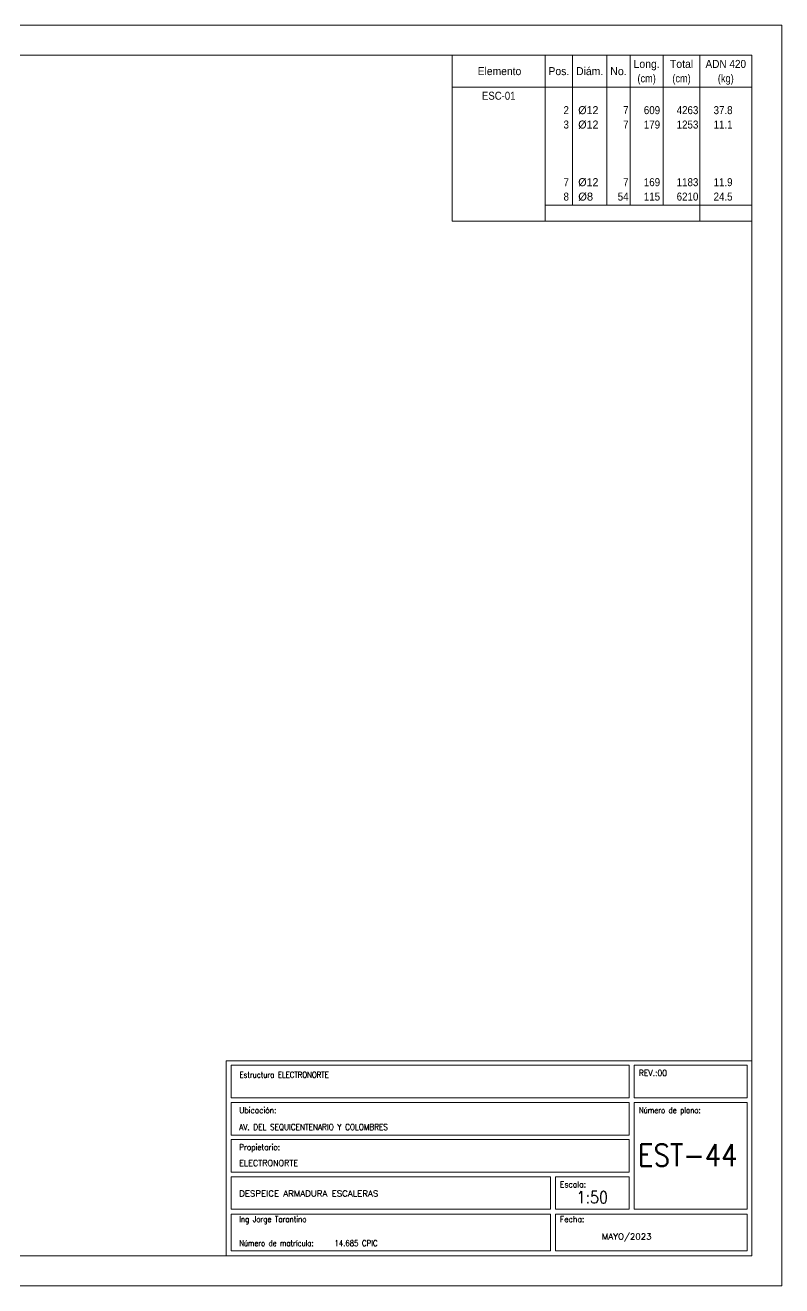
# Model space of a CAD drawing. Header units: millimetres. Extents: x 0 to 127, y 1 to 93.
# Drawn here: x 34.2 to 59.4, y 1.24 to 43.24 of the extents above; entities that cross this region are included whole.
import ezdxf
from ezdxf.enums import TextEntityAlignment as Align

# ---------------------------------------------------------------- set-up
doc = ezdxf.new("R2010")
doc.units = ezdxf.units.MM
for name, color, linetype, lineweight in [('CYPE', 7, 'Continuous', 0), ('RECUAD_LIMITES', 2, 'Continuous', 0), ('RECUAD_MARCO', 1, 'Continuous', 20), ('TABLAS', 1, 'Continuous', 0), ('TEXTO_TABLAS', 1, 'Continuous', 0)]:
    doc.layers.add(name, color=color, linetype=linetype, lineweight=lineweight)
doc.styles.add('CYPETXT', font='romans__.ttf', dxfattribs={"height": 0.2})
doc.styles.add('CYPETXT_romans', font='arial.ttf', dxfattribs={"height": 0.2})

msp = doc.modelspace()

# ---------------------------------------------------------------- linework, layer by layer
at = {"layer": 'CYPE', "color": 1}
for points in [[(40.9, 2.24397), (58.4, 2.24397), (58.4, 8.74397), (40.9, 8.74397), (40.9, 2.24397)], [(41.06, 7.50397), (54.32, 7.50397), (54.32, 8.59397), (41.06, 8.59397), (41.06, 7.50397)], [(54.48, 7.50397), (58.25, 7.50397), (58.25, 8.59397), (54.48, 8.59397), (54.48, 7.50397)], [(41.06, 6.26397), (54.32, 6.26397), (54.32, 7.35397), (41.06, 7.35397), (41.06, 6.26397)], [(54.48, 3.79397), (58.25, 3.79397), (58.25, 7.35397), (54.48, 7.35397), (54.48, 3.79397)], [(41.06, 5.03397), (54.32, 5.03397), (54.32, 6.11397), (41.06, 6.11397), (41.06, 5.03397)], [(41.06, 3.79397), (51.7, 3.79397), (51.7, 4.87397), (41.06, 4.87397), (41.06, 3.79397)], [(51.86, 3.79397), (54.32, 3.79397), (54.32, 4.87397), (51.86, 4.87397), (51.86, 3.79397)], [(41.06, 2.40397), (51.7, 2.40397), (51.7, 3.63397), (41.06, 3.63397), (41.06, 2.40397)], [(51.86, 2.40397), (58.25, 2.40397), (58.25, 3.63397), (51.86, 3.63397), (51.86, 2.40397)]]:
    msp.add_lwpolyline(points, close=True, dxfattribs=at)
at = {"layer": 'RECUAD_LIMITES'}
msp.add_lwpolyline([(0, 1.24397), (59.4, 1.24397), (59.4, 43.24397), (0, 43.24397), (0, 1.24397)], close=True, dxfattribs=at)
at = {"layer": 'RECUAD_MARCO'}
msp.add_lwpolyline([(2.5, 2.24397), (58.4, 2.24397), (58.4, 42.24397), (2.5, 42.24397), (2.5, 2.24397)], close=True, dxfattribs=at)
at = {"layer": 'TABLAS'}
for p, q in [((48.424, 41.13397), (48.424, 42.24397)), ((48.424, 42.24397), (58.4, 42.24397)), ((51.524, 41.13397), (51.524, 42.24397)), ((52.428, 41.13397), (52.428, 42.24397)), ((53.576, 41.13397), (53.576, 42.24397)), ((54.348, 41.13397), (54.348, 42.24397)), ((55.452, 41.13397), (55.452, 42.24397)), ((56.672, 41.13397), (56.672, 42.24397)), ((58.4, 41.13397), (58.4, 42.24397)), ((48.424, 41.18397), (58.4, 41.18397)), ((48.424, 36.71397), (48.424, 41.13397)), ((51.524, 36.71397), (51.524, 41.13397)), ((52.428, 37.24397), (52.428, 41.13397)), ((53.576, 37.24397), (53.576, 41.13397)), ((54.348, 37.24397), (54.348, 41.13397)), ((55.452, 37.24397), (55.452, 41.13397)), ((56.672, 36.71397), (56.672, 41.13397)), ((58.4, 36.71397), (58.4, 41.13397)), ((51.524, 37.24397), (58.4, 37.24397)), ((48.424, 36.71397), (58.4, 36.71397))]:
    msp.add_line(p, q, dxfattribs=at)

# ---------------------------------------------------------------- texts
at = {"layer": 'CYPE', "color": 4, "style": 'CYPETXT'}
for s, width, p in [('REV.:00', 0.927655, (54.64, 8.23397)), ('Ubicación:', 0.90604, (41.33, 6.99397)), ('Número de plano:', 0.844847, (54.64, 6.99397)), ('Propietario:', 0.885908, (41.33, 5.76397)), ('Escala:', 0.925891, (52.01, 4.52397)), ('Fecha:', 0.933698, (52.01, 3.36397)), ('Número de matrícula:', 0.83516, (41.33, 2.56397))]:
    msp.add_text(s, height=0.2, dxfattribs=dict(at, width=width)).set_placement(p)
at = {"layer": 'CYPE', "color": 5, "style": 'CYPETXT'}
for s, width, p in [('Estructura ELECTRONORTE', 0.842437, (41.34, 8.17397)), ('AV. DEL SEQUICENTENARIO Y COLOMBRES', 0.887423, (41.33, 6.43397)), ('ELECTRONORTE', 0.974409, (41.33, 5.23397)), ('DESPEICE ARMADURA ESCALERAS', 1.047361, (41.33, 4.2196)), ('Ing Jorge Tarantino', 0.851105, (41.33, 3.36397)), ('MAYO/2023', 1.047361, (53.41, 2.78397)), ('14.685 CPIC', 0.851936, (44.5, 2.56397))]:
    msp.add_text(s, height=0.2, dxfattribs=dict(at, width=width)).set_placement(p)
for s, height, width, p in [('EST-44', 0.733333, 0.872274, (56.27, 5.23064)), ('1:50', 0.4, 0.869965, (53.09, 3.99397))]:
    msp.add_text(s, height=height, dxfattribs=dict(at, width=width)).set_placement(p, align=Align.CENTER)
at = {"layer": 'TEXTO_TABLAS', "style": 'CYPETXT_romans'}
for s, width, p in [('Long.', 0.9375, (54.9, 41.95397)), ('Total', 0.935673, (56.062, 41.95397)), ('ADN 420', 0.893197, (57.536, 41.95397)), ('Elemento', 0.923378, (49.999, 41.71397)), ('Pos.', 0.930268, (51.976, 41.71397)), ('Diám.', 0.924488, (53.002, 41.71397)), ('No.', 0.948905, (53.962, 41.71397)), ('(cm)', 0.819001, (54.9, 41.47397)), ('(cm)', 0.819001, (56.062, 41.47397)), ('(kg)', 0.827954, (57.536, 41.47397)), ('ESC-01', 0.855287, (49.974, 40.89397))]:
    msp.add_text(s, height=0.266667, dxfattribs=dict(at, width=width)).set_placement(p, align=Align.MIDDLE_CENTER)
for s, height, width, p in [('2', 0.26667, 0.872274, (52.312, 40.41397)), ('7', 0.26667, 0.872274, (54.298, 40.41397)), ('609', 0.266667, 0.872274, (55.348, 40.41397)), ('4263', 0.266667, 0.872274, (56.622, 40.41397)), ('37.8', 0.266667, 0.869308, (57.76, 40.41397)), ('3', 0.26667, 0.872274, (52.312, 39.93397)), ('7', 0.26667, 0.872274, (54.298, 39.93397)), ('179', 0.266667, 0.872274, (55.348, 39.93397)), ('1253', 0.266667, 0.872274, (56.622, 39.93397)), ('11.1', 0.266667, 0.869308, (57.76, 39.93397)), ('7', 0.26667, 0.872274, (52.312, 38.01397)), ('7', 0.26667, 0.872274, (54.298, 38.01397)), ('169', 0.266667, 0.872274, (55.348, 38.01397)), ('1183', 0.266667, 0.872274, (56.622, 38.01397)), ('11.9', 0.266667, 0.869308, (57.76, 38.01397)), ('8', 0.26667, 0.872274, (52.312, 37.53397)), ('54', 0.266667, 0.872274, (54.298, 37.53397)), ('115', 0.266667, 0.872274, (55.348, 37.53397)), ('6210', 0.266667, 0.872274, (56.622, 37.53397)), ('24.5', 0.266667, 0.869308, (57.76, 37.53397))]:
    msp.add_text(s, height=height, dxfattribs=dict(at, width=width)).set_placement(p, align=Align.MIDDLE_RIGHT)
for s, width, p in [('%%c12', 0.955414, (52.622, 40.41397)), ('%%c12', 0.955414, (52.622, 39.93397)), ('%%c12', 0.955414, (52.622, 38.01397)), ('%%c8', 0.99505, (52.622, 37.53397))]:
    msp.add_text(s, height=0.266667, dxfattribs=dict(at, width=width)).set_placement(p, align=Align.MIDDLE_LEFT)

doc.saveas('drawing.dxf')
